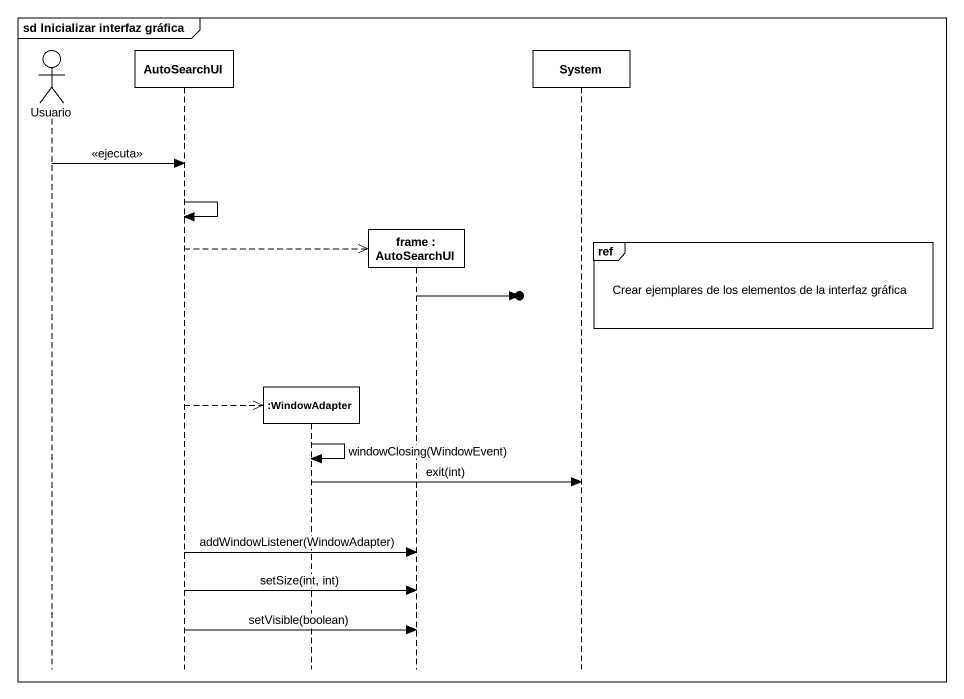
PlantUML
@startuml
mainframe sd Inicializar interfaz gráfica
hide footbox
actor Usuario
participant AutoSearchUI
participant ":WindowAdapter" as WindowAdapter
participant "frame : AutoSearchUI" as frame_
participant System

Usuario -> AutoSearchUI : <<ejecuta>>
AutoSearchUI -> AutoSearchUI
ref over System : Crear ejemplares de los elementos de la interfaz gráfica
AutoSearchUI -->> frame_ **
frame_ ->o]
AutoSearchUI -->> WindowAdapter **
WindowAdapter -> WindowAdapter : windowClosing(WindowEvent)
WindowAdapter -> System : exit(int)
AutoSearchUI -> frame_ : addWindowListener(WindowAdapter)
AutoSearchUI -> frame_ : setSize(int, int)
AutoSearchUI -> frame_ : setVisible(boolean)
@enduml
